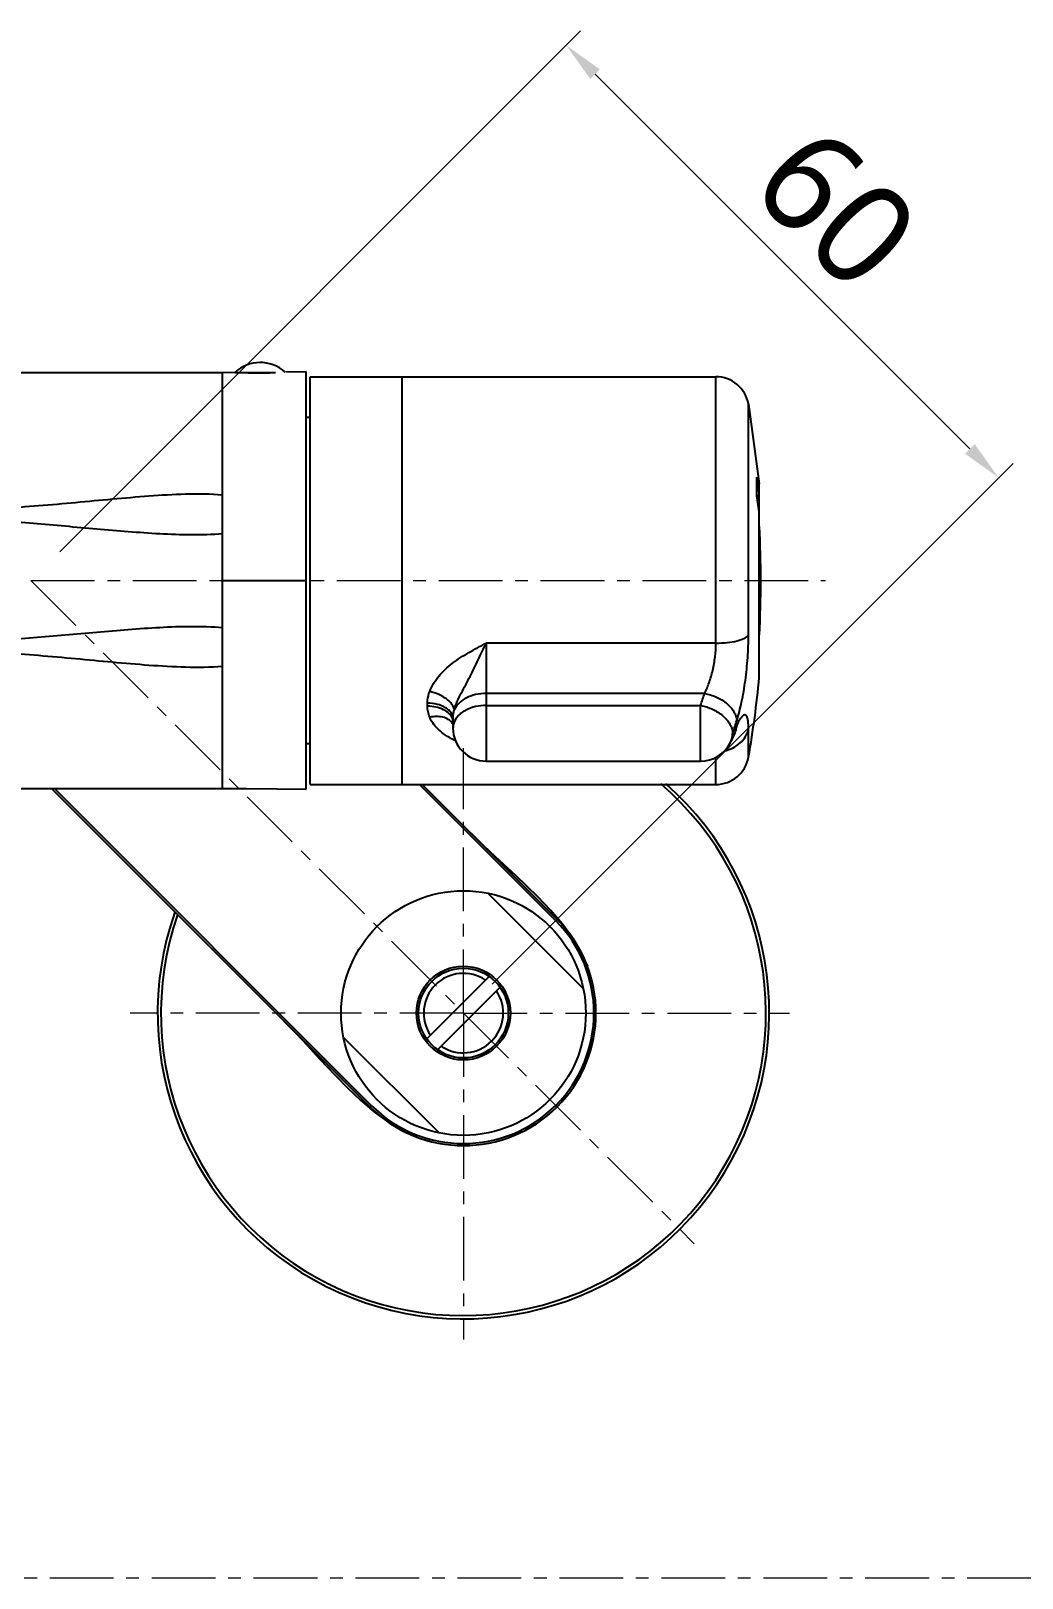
# Model space of a CAD drawing. Extents: x 0 to 1128, y 0 to 827.
# Drawn here: x 315.9 to 413.1, y 116.4 to 268.2 of the extents above; entities that cross this region are included whole.
import ezdxf

# ---------------------------------------------------------------- set-up
doc = ezdxf.new("R2010")
doc.units = 0
doc.header["$LTSCALE"] = 10
doc.header["$MEASUREMENT"] = 0
doc.header["$PDMODE"] = 3
doc.header["$PDSIZE"] = -10
doc.linetypes.add('CENTER', pattern=[2, 1.25, -0.25, 0.25, -0.25])
doc.linetypes.add('CENTER2', pattern=[28.575000000000003, 19.05, -3.175, 3.175, -3.175])
doc.layers.get('0').update_dxf_attribs({"linetype": 'CONTINUOUS'})
doc.layers.get('DEFPOINTS').update_dxf_attribs({"linetype": 'CONTINUOUS'})
doc.layers.add('Cneter', color=1, linetype='CENTER2', lineweight=13)
doc.layers.add('DEF_LAYER_ASSEM_MEMBER', color=7, linetype='CONTINUOUS')
doc.layers.add('MEMBER', color=7, linetype='CONTINUOUS')
doc.styles.add('Daelim Dimension', font='')
doc.styles.get('Daelim Dimension').set_extended_font_data('NanumGothic')
doc.dimstyles.new('DEFAULT', dxfattribs={"dimscale": 2, "dimtxt": 2, "dimasz": 2, "dimexe": 0, "dimexo": 2, "dimgap": 1, "dimtad": 1, "dimdec": 1, "dimzin": 9, "dimdsep": 46, "dimtxsty": 'Daelim Dimension', "dimcen": 0.5, "dimclrd": 252, "dimclre": 252, "dimclrt": 3, "dimadec": 1, "dimazin": 0, "dimtfac": 1, "dimtdec": 1, "dimtix": 1, "dimtmove": 0, "dimatfit": 3, "dimfxl": 1, "dimtolj": 1, "dimtzin": 1, "dimlwd": 9, "dimlwe": 9, "dimarcsym": 0})

# ---------------------------------------------------------------- blocks, each defined once
blk = doc.blocks.new('*D6')
at = {"color": 5, "lineweight": 9, "ltscale": 0.5, "transparency": 16777216}
for p, q in [((318.7264533729708, 217.0937361755888), (369.8222824657666, 268.1895652683839)), ((371.2364960281396, 263.9469245812647), (408.0060486498464, 227.1773719595575)), ((361.1528602441699, 174.6673293043892), (412.2486893369656, 225.7631583971844))]:
    blk.add_line(p, q, dxfattribs=at)
at = {"color": 5, "ltscale": 0.5, "transparency": 16777216}
for points in [[(371.7079005489307, 264.4183291020557), (370.7650915073486, 263.4755200604736), (368.4080689033935, 266.7753517060109)], [(408.4774531706374, 227.6487764803486), (407.5346441290553, 226.7059674387665), (410.8344757745925, 224.3489448348113)]]:
    blk.add_solid(points, dxfattribs=at)
at = {"layer": 'DEFPOINTS', "color": 0, "ltscale": 0.5, "transparency": 16777216}
for p in [(410.8344757745925, 224.3489448348113), (315.8980262482246, 214.2653090508426), (358.3244331194237, 171.8389021796431)]:
    blk.add_point(p, dxfattribs=at)
at = {"color": 7, "ltscale": 0.5, "transparency": 16777216, "insert": (394.8846150893702, 250.8254910207881), "char_height": 10, "attachment_point": 5, "rotation": 314.99999999999966, "style": 'Daelim Dimension'}
blk.add_mtext('\\A1;60', dxfattribs=at)

msp = doc.modelspace()

# ---------------------------------------------------------------- linework, layer by layer
at = {"layer": 'Cneter', "linetype": 'CENTER', "lineweight": 5, "ltscale": 0.5}
for p, q in [((315.8980262482237, 214.2653090508426), (393.8469311532754, 214.2653090508426)), ((315.8980262482246, 214.2653090508426), (380.9518501173238, 149.2114851817427)), ((358.3244331194237, 171.8389021796427), (358.3244331194237, 197.8367380947427)), ((358.3244331194237, 171.8389021796427), (325.6399503055436, 171.8389021796427)), ((358.3244331194237, 171.8389021796427), (390.3187606649735, 171.8389021796427)), ((358.3244331194237, 171.8389021796427), (358.3244331194237, 139.8290109638129)), ((413.9923781689417, 116.4138766304832), (300.9265298211881, 116.4138766304833))]:
    msp.add_line(p, q, dxfattribs=at)
at = {"layer": 'DEF_LAYER_ASSEM_MEMBER', "color": 7, "linetype": 'Continuous'}
for p, q in [((343.2980262482238, 234.2653090508426), (383.0870602403238, 234.2653090508426)), ((343.2980262482238, 194.2653514932426), (343.2980262482238, 234.2652666085427)), ((352.2980262482238, 194.2653514932426), (352.2980262482238, 234.2652666085427)), ((386.287983855324, 231.5779706183426), (387.3457534950239, 223.7653090508426)), ((387.3457534950239, 204.7653090508426), (387.3457534950239, 223.7653090508426)), ((387.1063825327237, 222.6207652152427), (387.3457534950239, 222.6207652152427)), ((357.2980262482238, 200.7366517480427), (357.2980262482238, 199.8072251119427)), ((384.8859206958241, 199.1151322595426), (384.8860585232237, 199.1154107221427)), ((360.5480262482238, 196.5572251119427), (381.587745028824, 196.5572251119427)), ((317.9132499377238, 193.8653090505426), (349.1320449640239, 162.6465140242427)), ((343.2980262482238, 194.2653090508426), (383.0870603210237, 194.2653090508426)), ((367.516821274824, 181.0312903350426), (354.2828025590238, 194.2653090508426)), ((365.6477436138239, 183.2118042573426), (364.5099957952239, 184.3288780566426)), ((360.7050851714239, 183.6003857513427), (370.0859166911241, 174.2195542317426)), ((370.413972645124, 176.6183408554427), (370.4769873866239, 176.4557652685426)), ((354.7283649494238, 169.3034941815426), (360.859841117524, 175.4349703496426)), ((361.920501289324, 174.3743101778426), (355.7890251212239, 168.2428340097426)), ((346.5629495477237, 169.4582501276427), (355.9437810673239, 160.0774186079427)), ((344.8391401407239, 166.7057323624426), (345.8359341329237, 165.6518041405427)), ((352.6661251423238, 160.1340343912427), (353.5438620364239, 159.7497943588426)), ((353.7074607801237, 159.6863894181427), (353.544831159124, 159.7494272075426)), ((353.733237714524, 159.6766275258427), (353.7074607801237, 159.6863894181427))]:
    msp.add_line(p, q, dxfattribs=at)
at = {"layer": 'DEF_LAYER_ASSEM_MEMBER', "color": 9, "linetype": 'Continuous'}
for p, q in [((383.087060244824, 208.1306278338427), (383.0870602389241, 234.2653067845426)), ((386.2879838674239, 208.9549209377427), (386.2879838514241, 231.5779686786427)), ((383.087060244824, 208.1306278338427), (360.5480262482238, 208.1306218873426)), ((360.5480262482238, 208.1306218873426), (360.5480262482238, 196.5572251119427)), ((354.7980262482238, 201.9414049791426), (354.7980262482238, 202.2398327045427)), ((381.9732386393239, 203.1932318334427), (360.5480262482238, 203.1933457516427)), ((360.5480262482238, 202.0195679360426), (381.5876845267239, 202.0195679360426)), ((381.587751574024, 196.5572251119427), (381.5876845267239, 202.0195679360426)), ((386.2879840817241, 196.9526532905427), (386.2879838674239, 199.7231090442426)), ((383.0870603253238, 194.2653142713427), (383.0870604020238, 196.9390488407427)), ((318.1960926501238, 193.8653090505426), (349.2734663202236, 162.7879353804427)), ((367.3753999186238, 180.8898689788427), (353.9999598466238, 194.2653090508426)), ((367.3753999186238, 180.8898689788427), (367.516821274824, 181.0312903350426)), ((349.2734663202236, 162.7879353804427), (349.1320449624241, 162.6465140258426))]:
    msp.add_line(p, q, dxfattribs=at)
at = {"layer": 'DEF_LAYER_ASSEM_MEMBER', "color": 7, "linetype": 'Continuous'}
for points in [[(384.8860563436237, 199.1154117991426), (384.9529521533241, 199.2447823117427), (384.9889873400239, 199.3079982178427)], [(361.4599617035237, 187.1825465554427), (360.3395484610237, 188.2397135607426), (359.105775338724, 189.4423917678427)], [(364.5099957952239, 184.3288780566426), (363.456484144524, 185.3252410524426), (361.4599617035237, 187.1825465554427)], [(368.0449870118237, 180.5720048321427), (366.8566170374238, 181.9497681693426), (365.6477436138239, 183.2118042573426)], [(370.413354990224, 176.6199436073426), (370.0287245281238, 177.4984067635426), (369.1013559373241, 179.1291952336426), (368.0449870118237, 180.5720048321427)], [(340.7210365898241, 171.0574668541427), (341.9240785416241, 169.8233086338427), (342.9814245499238, 168.7026930781427), (343.9227096195236, 167.6907500921427), (344.8391401407239, 166.7057323624426)], [(345.8359341329237, 165.6518041405427), (346.9535382639237, 164.5135960068426), (348.216088464224, 163.3044067687426)], [(348.216088464224, 163.3044067687426), (349.594201175124, 162.1160417664427), (351.0369696684238, 161.0601210634426), (352.6661251423238, 160.1340343912427)]]:
    msp.add_lwpolyline(points, dxfattribs=at)
for radius in [12, 4.6, 4.4]:
    msp.add_circle((358.3244331194237, 171.8389021796427), radius, dxfattribs=at)
for centre, radius, start, end in [((383.087060244824, 231.0153090508426), 3.25, 9.969658306801072, 90), ((324.234567134924, 215.1237366286426), 63.5549154779, 6.774465358102844, 8.408044164796884), ((347.7665938655241, 223.5037161341426), 39.3503850167, 358.6703081150002, 1.329691884999772), ((324.2345671348239, 213.2974523416427), 63.55491547800001, 6.774465358102844, 8.408044164796884), ((287.7980262482238, 214.2653090508426), 100, 350.030343595703, 354.5486801875975), ((360.5480811109237, 199.8072799746427), 3.25006129, 180.0009671840995, 269.9990328159901), ((357.2562912579237, 212.7942196214427), 30.8304046994, 331.9095225579037, 333.6605580796999), ((381.5877170495237, 199.8071082031426), 3.2498830914, 269.9994266201006, 331.8246986612035), ((383.087060244824, 197.5153090508426), 3.25, 270, 350.0303636017004), ((358.3244331194237, 171.8389021796427), 30, 160.7201442692061, 48.52835814230892), ((358.3244331194237, 171.8389021796427), 13, 225.0000000600899, 44.99999999999152), ((358.3244331194237, 171.8389021796427), 3.9, 56.08748921100682, 213.9125107889999), ((358.3244331194237, 171.8389021796427), 3.9, 236.0874892110068, 33.91251078899988)]:
    msp.add_arc(centre, radius, start, end, dxfattribs=at)
at = {"layer": 'DEF_LAYER_ASSEM_MEMBER', "color": 9, "linetype": 'Continuous'}
for centre, radius, start, end in [((328.967436318424, 219.9557271791426), 55.5931320389, 341.1777889534026, 342.4510207033002), ((330.3451085999241, 217.8619751467426), 57.4661653588, 341.1778298580966, 342.4510616078971), ((356.3360732854239, 199.6658451648426), 1.0915524601, 28.04429629959445, 37.09397988560299), ((359.5894247820238, 212.7448485228426), 28.5069788834, 331.9087267427017, 333.6602913983957), ((358.3244331194237, 171.8389021796427), 29.6728526794, 161.0188175184989, 49.24741963850348), ((358.3244331194237, 171.8389021796427), 12.8, 224.9999999999915, 44.99999999999152)]:
    msp.add_arc(centre, radius, start, end, dxfattribs=at)
for points, start_tangent, end_tangent in [([(355.0104766468239, 203.3940489430427), (355.9013604048241, 204.8904157452426), (356.5356121652239, 205.5560787511426), (357.254428839924, 206.1597133658427), (358.8514543173237, 207.2070982342427), (360.5480262482238, 208.1306218873426)], (0.3413926931500027, 0.9399207568001614), (0.8844747156082442, 0.4665881239912943)), ([(357.4180720875238, 201.5766803010426), (357.7183149663238, 202.4099883118427), (358.115947070924, 203.2315494358426), (358.5457294458238, 204.0419114831427), (358.9730762487238, 204.8528922221427), (359.385426232524, 205.6720887705426), (359.7822855381237, 206.4982971260426), (360.1698181431238, 207.3215810569426), (360.5480262482238, 208.1306218873426)], (0.2592752768281182, 0.9658034638712488), (0.4217869045954077, 0.906694991224626)), ([(381.9732184106238, 203.1932318351426), (382.423102829624, 204.2369227800426), (382.7782198148238, 205.4640671225426), (383.0075502886239, 206.7965328906427), (383.0870603536241, 208.1306278338427)], (0.462528479451668, 0.8866044245863698), (1.621467880845758e-06, 0.9999999999986854)), ([(383.087060244824, 208.1306218869427), (384.1990936415241, 208.1907943320427), (385.176779151524, 208.3640187663427), (385.5773923140241, 208.4869838067426), (385.9022523754238, 208.6293902821427), (386.141587209624, 208.7870316079427), (386.2879838674239, 208.9549209377427)], (1, 5.900271259778931e-11), (0.497213690671592, 0.8676281149252452)), ([(385.1367847860238, 200.5347600861427), (385.609683494924, 202.3515198320426), (385.9759922645239, 204.4596048542426), (386.2083259976239, 206.7158008018426), (386.2879838674239, 208.9549209377427)], (0.3014601902114959, 0.9534787641671149), (2.129201926884548e-06, 0.9999999999977333)), ([(354.7980262482238, 202.2398327045427), (354.8115912470239, 202.5270108132426), (355.0104766468239, 203.3940489430427)], (-3.385654135749179e-06, 0.9999999999942688), (0.3415485569088038, 0.9398641302196363)), ([(357.4181412758239, 201.5768138022427), (357.1912819158238, 202.1203727578426), (356.9597564526239, 202.3924254896426), (356.6594488915239, 202.6519377108426), (355.8970110516238, 203.0972374763427), (355.0104766484237, 203.3940280143427)], (-0.1135414068675357, 0.9935332651333526), (-0.9750716690207566, 0.2218901536190291)), ([(357.2980262482238, 200.7366481612427), (357.2499721514241, 201.0298102869426), (357.1076948548239, 201.3119320714426), (356.8766901538238, 201.5717534153426), (356.5657932013237, 201.7995601468427), (355.7548015018237, 202.1253914222427), (354.7980262482238, 202.2398327045427)], (0, 1), (-1, -1.727535909795981e-09)), ([(357.2424882669238, 200.7237130170427), (356.927943139724, 201.2074990523427), (356.6758488789237, 201.4178594817427), (356.3696257191241, 201.5989211866427), (355.6316046197239, 201.8532524541426), (354.7980262482238, 201.9414049791426)], (-0.3280349924616657, 0.9446655724226829), (-1, -3.472254873233343e-11)), ([(355.0104766468239, 200.8636464999427), (354.8519806467239, 201.3885318030427), (354.7980262482238, 201.9414049791426)], (-0.3801185118960414, 0.9249377908345724), (-6.076193980179328e-05, 0.9999999981539934)), ([(360.5480262482238, 202.0195679360426), (359.497664518924, 201.9008418281426), (358.5600316752239, 201.5574029968427), (358.1656842725238, 201.3120565676426), (357.8356757362239, 201.0260098949427), (357.402462445024, 200.3635603475427)], (-1, 0), (-0.356596290574029, -0.9342585753145876)), ([(360.5480262482238, 203.1933457516427), (359.5116297147238, 203.0778412665426), (358.5835386580238, 202.7434375707426), (357.860532813324, 202.2250470847426), (357.4180584237238, 201.5766470288427)], (-1, 0), (-0.3799036783087169, -0.9250260510966741)), ([(381.5876845267239, 202.0195679360426), (382.764195027924, 201.6446171701427), (383.7707928907239, 201.0042802990426), (384.163421076224, 200.6122644128426), (384.462199811624, 200.1908226777426), (384.6561888208239, 199.7553152558426), (384.7382415231241, 199.3215530416426)], (0.9836818440962076, -0.1799167296153546), (0.05768366931474872, -0.9983349108863151)), ([(381.9732751335241, 203.1933457516427), (383.154983555024, 202.8329544221426), (384.1657858250237, 202.2050210538426), (384.559957264024, 201.8178291242426), (384.8598057605241, 201.4002368549426), (385.0544692555241, 200.9670898332427), (385.1367847860238, 200.5347600859427)], (0.9859065104962547, -0.1672971983061845), (0.05796179490796496, -0.9983188019520853)), ([(357.2067471624241, 200.3241868490426), (356.8357288868237, 200.6514115958427), (356.3164319946241, 200.8598831190426), (355.6911512184238, 200.9326056718427), (355.0104766468239, 200.8636460254426)], (-0.6025219247231027, 0.7981023306744365), (-0.9803422015334728, -0.1973047589200619)), ([(357.5720851120241, 198.5435111675426), (356.7518332535237, 198.9886942574427), (356.0246649677238, 199.5171819636427), (355.4293849771238, 200.1413211909426), (355.0104766468239, 200.8636464999427)], (-0.902298959921234, 0.4311108754428024), (-0.3800101608592769, 0.9249823120707263)), ([(357.2980262390238, 200.4010485733426), (357.2945226091238, 200.4821397660426), (357.2424882669238, 200.7237130170427)], (-0.0001402279015988181, 0.9999999901680678), (-0.3280349924472354, 0.9446655724276937)), ([(357.2980262482238, 200.7366522462427), (357.3057888829239, 200.9441955332426), (357.4180584237238, 201.5766470288427)], (-7.480935577419669e-07, 0.9999999999997202), (0.2673091269921806, 0.9636108294465553)), ([(357.402462445024, 200.3635603475427), (357.3569153241237, 200.2264782825426), (357.2980262482238, 199.8072251119427)], (-0.3565962905415074, -0.9342585753270006), (0, -1)), ([(386.2879838674239, 199.7231090442426), (386.2679621415236, 200.2766083844427), (386.243034027224, 200.5019786234427), (386.2083169436237, 200.6916759857426), (386.163998813824, 200.8449103454427), (386.1103105787238, 200.9610870923426), (386.0475303733238, 201.0398385615426), (385.9759789261238, 201.0810062138427), (385.8960105690239, 201.0846017309427), (385.8080176140238, 201.0508509242426), (385.7124184468239, 200.9801232311427), (385.6096727003242, 200.8730100173426), (385.5002451770238, 200.7301943628427), (385.3845945654239, 200.5524685757426), (385.1367847860238, 200.0965189145427)], (-3.799266478286737e-06, 0.9999999999927829), (-0.4436520483885168, -0.8961991184779603)), ([(383.9244294533237, 197.5579748232427), (384.7708632077238, 197.8607930882426), (385.482442943824, 198.3507598600426), (386.0020069836237, 198.9884953121427), (386.2879838674239, 199.7231090442426)], (0.9758255691413495, 0.218550814708986), (0.204832226025006, 0.9787970980656006)), ([(384.4550296634238, 198.2772545180426), (384.6541806913237, 198.7800287037427), (384.7382415231241, 199.3215530416426)], (0.4707411103301964, 0.88227139081186), (0.04517180086301168, 0.9989792332209878)), ([(384.8860582367238, 199.1154108639427), (385.0618255344239, 199.5904228824426), (385.1367847860238, 200.0965189145427)], (0.4435859731391666, 0.8962318251625405), (0.045340774899012, 0.9989715782401206))]:
    msp.add_spline(points, degree=3, dxfattribs=dict(at, start_tangent=start_tangent, end_tangent=end_tangent))
at = {"layer": 'MEMBER', "color": 7, "linetype": 'Continuous'}
for p, q in [((334.6974861777239, 234.6653090511426), (187.0985663186239, 234.6653090513427)), ((335.898007974024, 234.6699929108427), (334.6974861673239, 234.6653090516426)), ((339.8980262482237, 234.6653090508427), (335.8980262482237, 234.6653090508427)), ((342.8980262482237, 234.7401108731426), (340.8974186543237, 234.7162477309427)), ((342.8980262482237, 193.7905073019427), (342.8980262482237, 234.7401108293427)), ((343.2980262482238, 230.2653090508426), (342.8980262482237, 230.2653090508426)), ((343.2980262482238, 198.2653090508426), (342.8980262482237, 198.2653090508426)), ((276.4980262482241, 193.8653090505426), (334.6974861777239, 193.8653090505426))]:
    msp.add_line(p, q, dxfattribs=at)
at = {"layer": 'MEMBER', "color": 9, "linetype": 'Continuous'}
for p, q in [((334.6974748716239, 218.8560189662426), (334.6974861777239, 234.6653090507426)), ((334.6974964357237, 214.2653102196426), (334.6974964335241, 218.8564607176426)), ((334.6974963623238, 209.6741108749426), (334.6974963645239, 214.2653102196426)), ((334.6974964357237, 214.2653090508426), (342.8980262482237, 214.2653090508426)), ((334.6974861777239, 193.8653090505426), (334.6974782452239, 209.6741967159426))]:
    msp.add_line(p, q, dxfattribs=at)
at = {"layer": 'MEMBER', "color": 7, "linetype": 'Continuous'}
msp.add_lwpolyline([(334.6974861673239, 193.8653090500426), (337.0793711176239, 193.8553635285427), (340.014477422224, 193.8248866145427), (342.8980262482237, 193.7905072286426)], dxfattribs=at)
for centre, radius, start, end in [((338.3980262482237, 232.0403090508427), 3.625, 47.73810287719795, 133.6028189727141), ((338.2060935187237, 256.1212865452426), 21.4872386839, 266.8823695912971, 267.8062608413023), ((338.1909194514237, 255.4678458103426), 20.8336983384, 267.7791722516017, 273.1238745436123), ((287.4980262482241, 214.2653090508426), 100, 4.468262006600654, 4.793450314698371), ((287.4980262482241, 214.2653090508426), 100, 356.9540448245006, 3.045955175498579)]:
    msp.add_arc(centre, radius, start, end, dxfattribs=at)
at = {"layer": 'MEMBER', "color": 9, "linetype": 'Continuous'}
for points, start_tangent, end_tangent in [([(216.3848709043241, 221.1514691556426), (231.2267312581239, 221.2192923702427), (246.1085845640237, 221.2562493435427), (261.0102544767237, 221.2673710991426), (268.4622704835238, 221.2645653955427), (275.9117752723241, 221.2558967091426), (283.3562502785239, 221.2407507501426), (290.7931761276241, 221.2185130713427), (294.5080206682237, 221.2045433898426), (298.220032809224, 221.1885690278427), (301.9288974351239, 221.1705144844427), (303.7820469590238, 221.1606243063426), (305.6342905033239, 221.1500490469426), (307.4843834793237, 221.1509016820427), (309.3293216214238, 221.1903812839427), (311.1689189598237, 221.2638663789427), (313.0031835169239, 221.3645296869427), (316.654779085824, 221.6274321416427), (320.282136693324, 221.9435824518426), (323.885747290924, 222.2762803882426), (327.472054787524, 222.5784859901427), (331.0610781081241, 222.7689441367426), (334.6975051875238, 222.6952899300426)], (0.9999832638146703, 0.005785506940572959), (0.9969535706147973, -0.07799729507108966)), ([(334.6975372319239, 218.8560380650426), (331.6110475568239, 218.7522934024427), (328.5274589902237, 218.8491715454426), (325.4406654209238, 219.0566476468426), (322.3469119294241, 219.3160296586427), (319.2445628351238, 219.5928105920427), (316.1335502818238, 219.8592716254427), (313.0148021311238, 220.0894538266426), (309.8900756971238, 220.2557958383426), (308.3259411517238, 220.3039803603427), (306.760813588824, 220.3216073234427), (305.1948212691241, 220.3116159557426), (303.6280397056239, 220.2995337327426), (300.492258529624, 220.2765925744426), (297.3537451165239, 220.2556235328427), (291.0694371568238, 220.2193404671427), (284.7768747859241, 220.1904114925426), (278.4778039732237, 220.1686060376426), (272.1739702099239, 220.1536935588426), (259.558989044624, 220.1436267502427), (246.9454092153237, 220.1591971959426), (234.3468633103239, 220.2018093361427)], (-0.9967624285489418, -0.08040311581783223), (-0.999989836205682, 0.004508601261277388)), ([(234.3473567371238, 208.3286904777427), (246.9458456948241, 208.3712930020426), (259.559369571024, 208.3868595205427), (272.174291847824, 208.3767939839427), (278.4780987743238, 208.3618841462427), (284.7771405160238, 208.3400827718426), (291.0696690430241, 208.3111594052426), (297.3539362539241, 208.2748835708426), (300.4924259466238, 208.2539187850426), (303.6281850118239, 208.2309823341427), (305.1949580185237, 208.2189025829426), (306.7609420137237, 208.2089144157426), (308.3260611840237, 208.2265399284427), (309.8901871629241, 208.2747155097427), (313.0148959232238, 208.4410220839426), (316.1336256753239, 208.6711524190426), (319.2446191641238, 208.9375514260427), (322.3469485090241, 209.2142661958426), (325.4406815442239, 209.4735844537427), (328.5274540524238, 209.6810076781426), (331.6110215223239, 209.7778586170427), (334.6974914347238, 209.6741358672427)], (0.9999898406430352, 0.004507616966557811), (0.9967639008932173, -0.08038486098847519)), ([(334.6975040038237, 205.8358654534426), (331.0610815777241, 205.7622387239427), (327.472051369024, 205.9526490487427), (323.885733381424, 206.2547733924426), (320.2821126577237, 206.5873792220427), (316.6547468559238, 206.9034398585426), (313.0031456923239, 207.1662660005427), (311.1688793720241, 207.2668995195426), (309.3292809883237, 207.3403623935426), (307.4843425985241, 207.3798293526426), (305.634250270024, 207.3806806458426), (303.7820080561237, 207.3701082340426), (301.9288619710237, 207.3602206691426), (298.220011643924, 207.3421708420427), (294.5080094513237, 207.3262005941426), (290.7931710742241, 207.3122344600426), (283.3562478790241, 207.2900023141426), (275.9117671838239, 207.2748600220426), (268.4622546032238, 207.2661933824426), (261.0102360113237, 207.2633883337427), (246.108556032324, 207.2745075292426), (231.2266992709237, 207.3114554849427), (216.3848743354238, 207.3792611577426)], (-0.996955412821153, -0.07797374459781066), (-0.9999832727009996, 0.005783970798545875))]:
    msp.add_spline(points, degree=3, dxfattribs=dict(at, start_tangent=start_tangent, end_tangent=end_tangent))

# ---------------------------------------------------------------- dimensions: what is measured, and where the dimension line sits
at = {"color": 5, "ltscale": 0.5}
dim = msp.add_linear_dim(base=(410.8344757745925, 224.3489448348113), p1=(315.8980262482246, 214.2653090508426), p2=(358.3244331194237, 171.838902179643), angle=314.99999999999966, dimstyle='DEFAULT', override={"dimtxt": 5, "dimexe": 1, "dimdec": 0, "dimclrd": 5, "dimclre": 5, "dimclrt": 7}, dxfattribs=at)
dim.commit()
dim.dimension.update_dxf_attribs({"geometry": '*D6', "text_midpoint": (389.6212723389931, 245.562148270411), "dimtype": 161})

doc.saveas('drawing.dxf')
